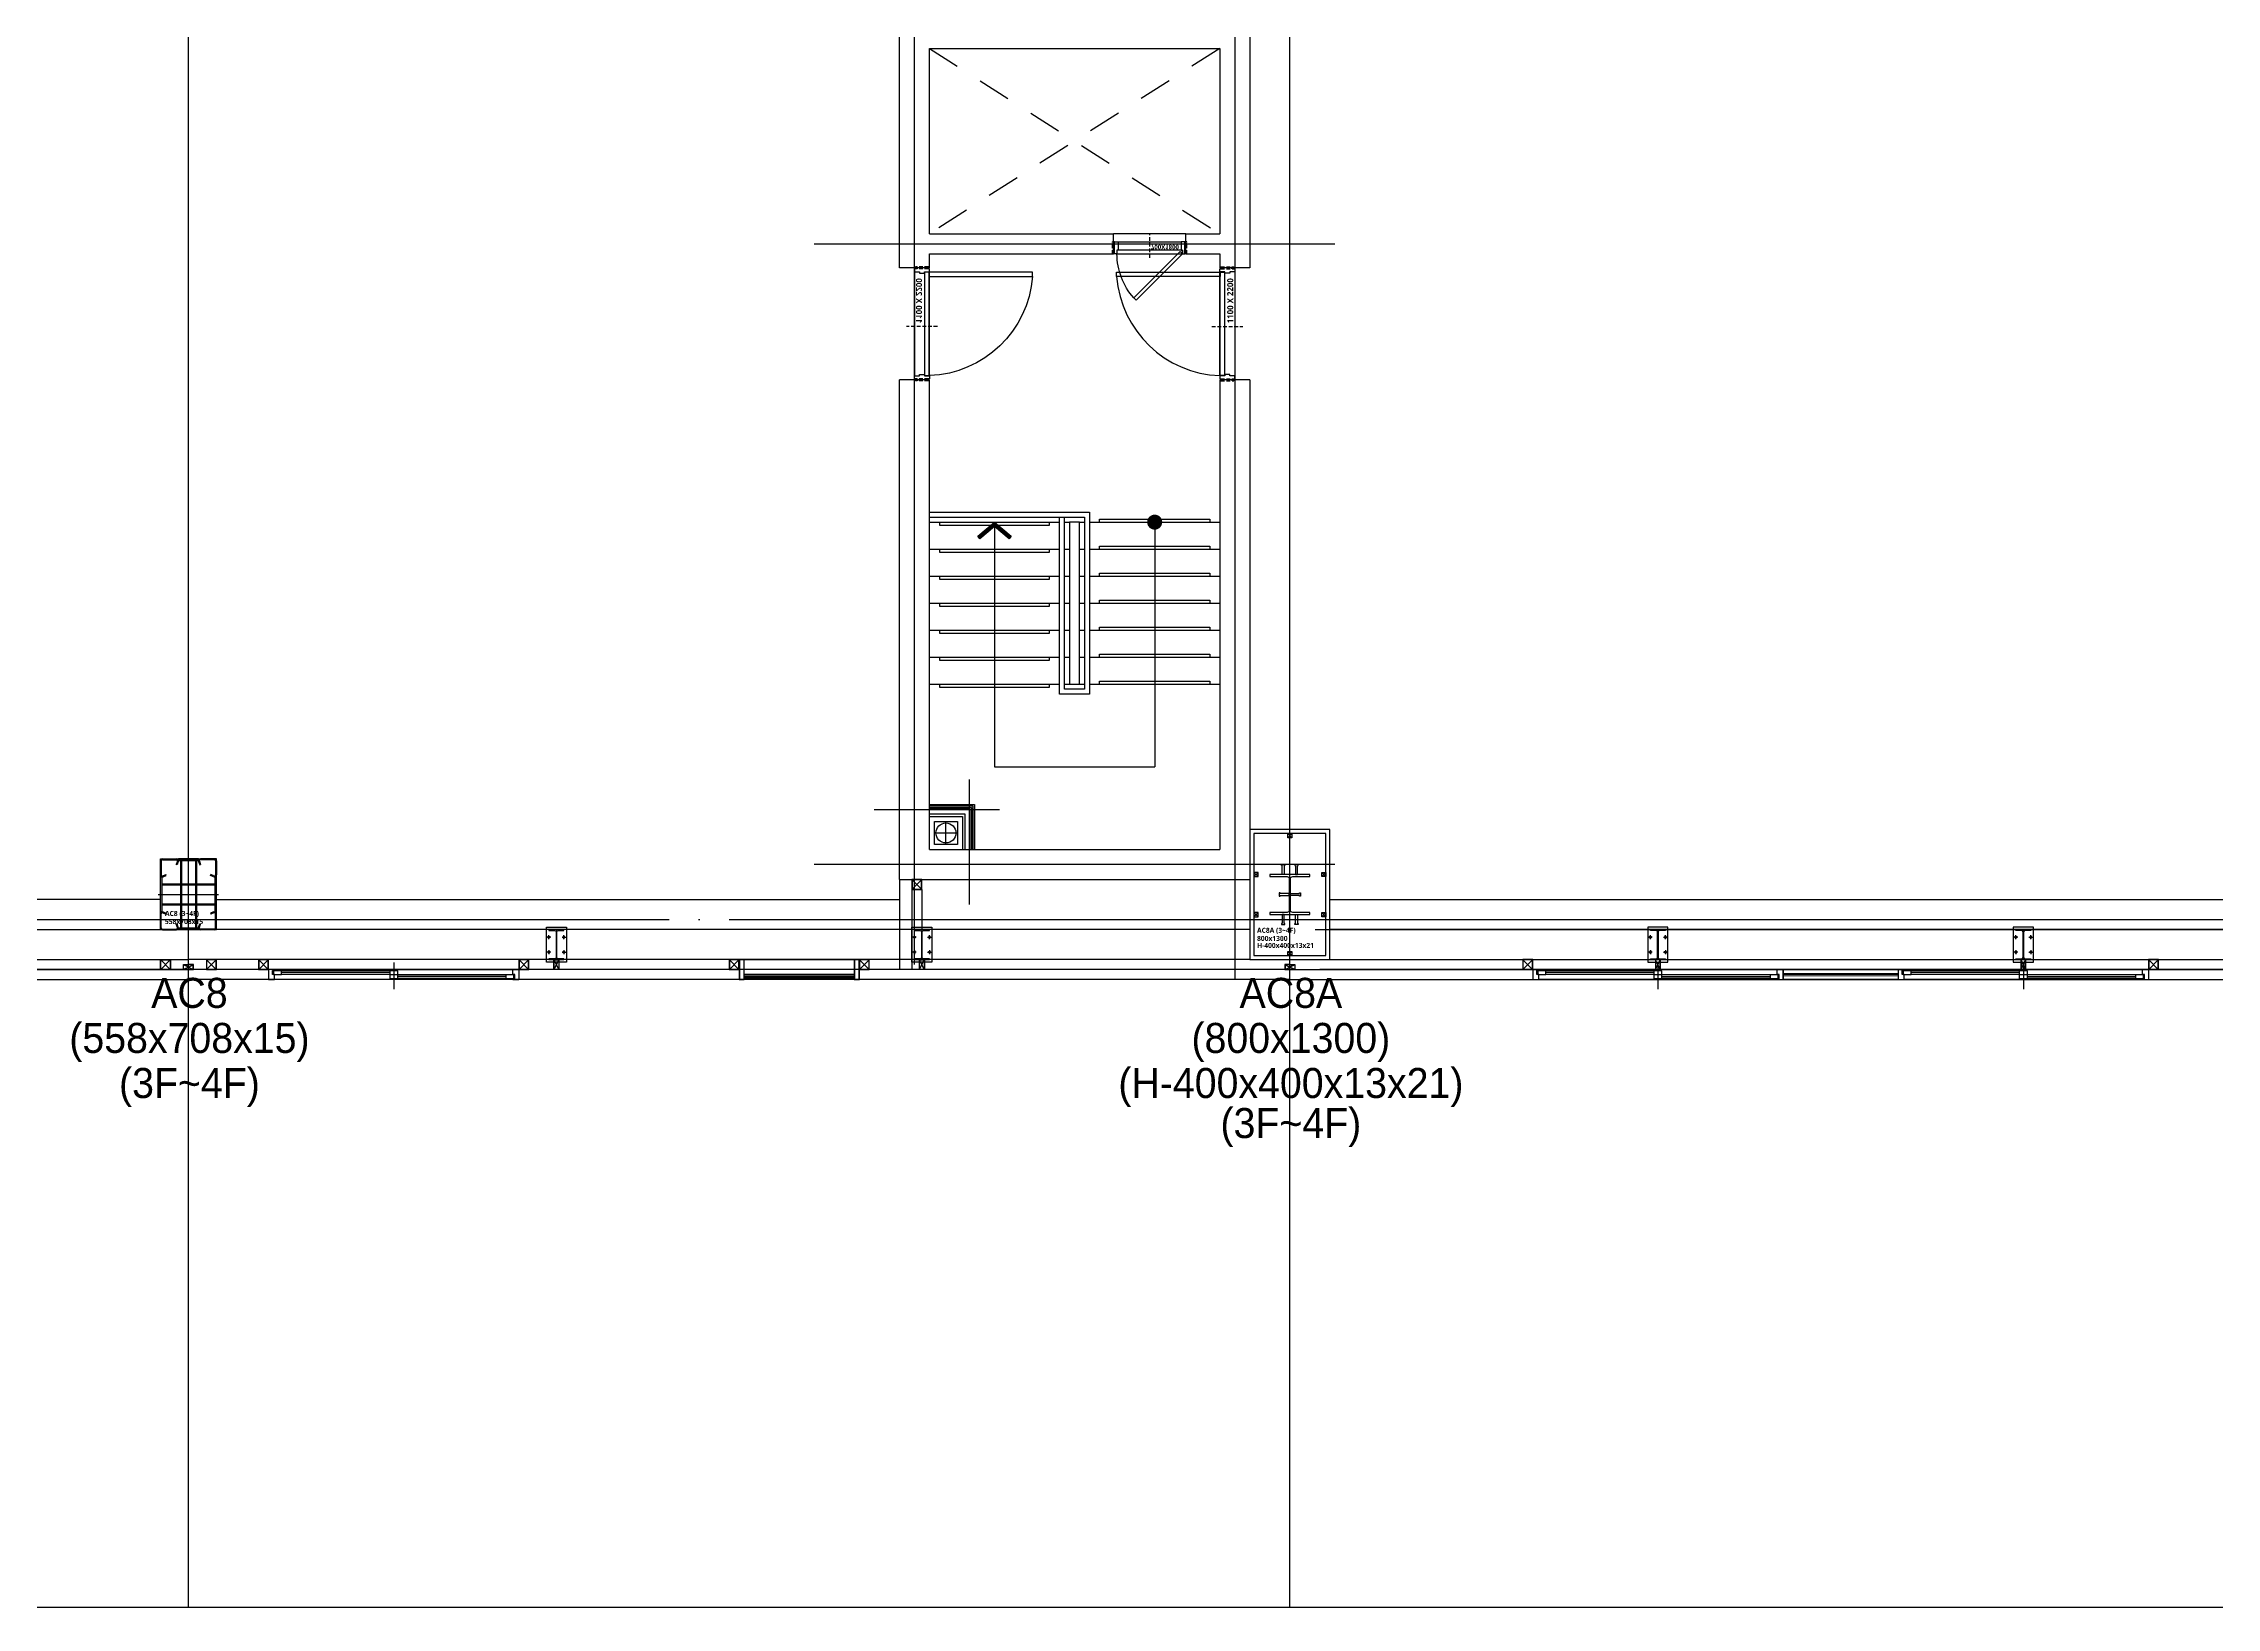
# Model space of a CAD drawing. Header units: millimetres. Extents: x -47382 to 204618, y -51045 to 127155.
# Drawn here: x 67552 to 89254, y 0 to 15621 of the extents above; entities that cross this region are included whole.
import ezdxf
from ezdxf.enums import TextEntityAlignment as Align

# ---------------------------------------------------------------- set-up
doc = ezdxf.new("R2010")
doc.units = ezdxf.units.MM
doc.header["$LTSCALE"] = 300
doc.header["$MEASUREMENT"] = 0
for name, pattern in [('CEN', [62, 60, -1, 0, -1]), ('HID', [2, 1.1, -0.9]), ('HIDDEN2', [0.1875, 0.125, -0.0625])]:
    doc.linetypes.add(name, pattern=pattern)
doc.layers.get('0').update_dxf_attribs({"linetype": 'CONTINUOUS'})
doc.layers.get('Defpoints').update_dxf_attribs({"color": 153, "linetype": 'CONTINUOUS'})
for name, color, linetype in [('1', 7, 'CONTINUOUS'), ('6', 6, 'CONTINUOUS'), ('A-CEN', 1, 'CEN'), ('A-CODE-DRAIN', 6, 'CONTINUOUS'), ('A-DOOR', 4, 'CONTINUOUS'), ('A-DOOR-JAMB', 4, 'CONTINUOUS'), ('A-DOOR-SILL', 8, 'CONTINUOUS'), ('A-DOOR-SWING', 8, 'CONTINUOUS'), ('A-FLOR-FLIN-TYP2', 8, 'CONTINUOUS'), ('A-FLOR-GW', 6, 'CONTINUOUS'), ('A-FLOR-PANL', 6, 'CONTINUOUS'), ('A-FLOR-STRA-ETC', 7, 'CONTINUOUS'), ('A-FLOR-STRA-MAIN', 4, 'CONTINUOUS'), ('A-FLOR-STRA-SUB', 9, 'CONTINUOUS'), ('A-FLOR-STUD', 9, 'CONTINUOUS'), ('A-PS-HID', 5, 'HID'), ('A-ST-AXIS-CEN', 252, 'CEN'), ('A-ST-COL', 2, 'CONTINUOUS'), ('A-ST-CONC', 2, 'CONTINUOUS'), ('A-WALL-DRY1', 7, 'CONTINUOUS'), ('A-WIN', 4, 'CONTINUOUS'), ('Bound', 9, 'CONTINUOUS'), ('SS-PLATE', 32, 'CONTINUOUS'), ('STEEL', 2, 'CONTINUOUS'), ('XREF-PLAN$0$A-STEEL', 7, 'CONTINUOUS'), ('충돌방지대 IN', 4, 'CONTINUOUS')]:
    doc.layers.add(name, color=color, linetype=linetype)
doc.layers.add('A-ANNO-NPLT', color=129, linetype='CONTINUOUS', plot=False)
doc.layers.add('Defpoint', color=161, linetype='CONTINUOUS', plot=False)
for name, color, linetype, lineweight in [('A-SECT-LIN1', 4, 'CONTINUOUS', 25), ('가는선', 5, 'CONTINUOUS', 9), ('보조근', 7, 'CONTINUOUS', 0)]:
    doc.layers.add(name, color=color, linetype=linetype, lineweight=lineweight)
doc.styles.add('SH_대대리576', font='NanumGothicBold.ttf')
doc.styles.add('SHP-나눔bo', font='')
doc.styles.add('돋움', font='')
doc.styles.get('SHP-나눔bo').set_extended_font_data('NanumGothic', bold=True)
doc.styles.get('돋움').set_extended_font_data('Dotum')

# ---------------------------------------------------------------- blocks, each defined once
blk = doc.blocks.new('A$C284E115B')
at = {"layer": 'A-FLOR-STUD'}
for p, q in [((2, 48, -103000), (98, 2, -103000)), ((2, 2, -103000), (98, 48, -103000))]:
    blk.add_line(p, q, dxfattribs=at)
at = {"layer": 'A-FLOR-STUD', "elevation": -103000}
for points in [[(0, 50), (100, 50), (100, 0), (0, 0)], [(2, 48), (98, 48), (98, 2), (2, 2)]]:
    blk.add_lwpolyline(points, close=True, dxfattribs=at)
blk = doc.blocks.new('BOLT')
at = {"layer": '1', "color": 251}
for p, q in [((-21, 0), (21, 0)), ((0, -21), (0, 21))]:
    blk.add_line(p, q, dxfattribs=at)
at = {"layer": '6', "color": 251}
blk.add_circle((0, 0), 11, dxfattribs=at)
blk = doc.blocks.new('WC2_BP')
at = {"layer": 'SS-PLATE', "color": 251, "ltscale": 0.05}
blk.add_lwpolyline([(-175, -100), (175, -100), (175, 100), (-175, 100)], close=True, dxfattribs=at)
at = {"linetype": 'HID', "yscale": 0.909090909090909, "zscale": 0.909090909090909}
for p, xscale in [((-75, 75), -0.909090909090909), ((75, 75), 0.909090909090909)]:
    blk.add_blockref('BOLT', p, dxfattribs=dict(at, xscale=xscale))
at = {"linetype": 'HID', "yscale": 0.909090909090909, "zscale": 0.909090909090909, "rotation": 180}
for p, xscale in [((-75, -75), 0.909090909090909), ((75, -75), -0.909090909090909)]:
    blk.add_blockref('BOLT', p, dxfattribs=dict(at, xscale=xscale))
blk = doc.blocks.new('H-300X150X6_5X9')
at = {"layer": 'Defpoint'}
for p, q in [((-3.25, 0), (3.25, 0)), ((0, -150), (0, 150))]:
    blk.add_line(p, q, dxfattribs=at)
at = {"layer": 'STEEL'}
blk.add_lwpolyline([(-75, -150), (-75, -141), (-16.25, -141, 0.41421356), (-3.25, -128), (-3.25, 128, 0.41421356), (-16.25, 141), (-75, 141), (-75, 150), (75, 150), (75, 141), (16.25, 141, 0.41421356), (3.25, 128), (3.25, -128, 0.41421356), (16.25, -141), (75, -141), (75, -150)], format="xyb", close=True, dxfattribs=at)
at = {"layer": 'SS-PLATE', "color": 251, "ltscale": 0.05, "rotation": 90}
blk.add_blockref('WC2_BP', (0, 0), dxfattribs=at)
blk = doc.blocks.new('A$C2E56680A')
blk.add_blockref('A$C284E115B', (0, 50))
at = {"layer": 'STEEL', "xscale": -1, "rotation": 89.99999999999999}
blk.add_blockref('H-300X150X6_5X9', (250, 75, -103000), dxfattribs=at)
blk = doc.blocks.new('3-11000')
at = {"layer": 'A-FLOR-FLIN-TYP2'}
for p, q in [((200, -300, -103000), (200, 11000, -103000)), ((500, 254, -103496), (500, 10600, -952))]:
    blk.add_line(p, q, dxfattribs=at)
at = {"layer": 'A-FLOR-GW'}
for p, q in [((0, 0, -103000), (0, 11000, -103000)), ((100, 0, -103000), (100, 11000, -103000))]:
    blk.add_line(p, q, dxfattribs=at)
for p in [(100, 7250), (100, 3600)]:
    blk.add_blockref('A$C2E56680A', p)
blk = doc.blocks.new('A$C02DD68EE')
at = {"layer": 'A-FLOR-STUD'}
for p, q in [((125, 11000, -103000), (102, 10952, -103000)), ((125, 11000, -103000), (148, 10952, -103000)), ((102, 48, -103000), (125, 0, -103000)), ((148, 48, -103000), (125, 0, -103000))]:
    blk.add_line(p, q, dxfattribs=at)
at = {"layer": 'A-FLOR-STUD', "elevation": -103000}
for points in [[(100, 11000), (100, 10950), (150, 10950), (150, 11000)], [(102, 11000), (102, 10952), (148, 10952), (148, 11000)], [(150, 0), (150, 50), (100, 50), (100, 0)], [(148, 0), (148, 48), (102, 48), (102, 0)]]:
    blk.add_lwpolyline(points, dxfattribs=at)
blk.add_blockref('3-11000', (0, 0))
blk = doc.blocks.new('XR-평면도$0$8F-PLAN$0$arrow2')
at = {"color": 8}
blk.add_lwpolyline([(0, 0.87), (0.74, 0), (0, -0.87), (0.15, -1), (1, 0), (0.15, 1)], close=True, dxfattribs=at)
for points in [[(0, 0.87), (0.15, 1), (0.74, 0), (1, 0)], [(0.74, 0), (1, 0), (0, -0.87), (0.15, -1)]]:
    blk.add_solid(points, dxfattribs=at)
blk = doc.blocks.new('A$C0e376f74')
at = {"layer": 'A-ANNO-NPLT', "linetype": 'HIDDEN2'}
for p, q in [((525, 230), (525, -80)), ((-20, 140), (-20, 10)), ((0, 140), (-20, 140)), ((0, 120), (-20, 120)), ((0, 30), (-20, 30)), ((0, 10), (-20, 10)), ((-10, 140), (-10, 10)), ((0, 140), (0, 10)), ((1100, 140), (1120, 140)), ((1100, 140), (1100, 10)), ((1100, 120), (1120, 120)), ((1100, 30), (1120, 30)), ((1100, 10), (1120, 10)), ((1110, 140), (1110, 10)), ((1120, 140), (1120, 10))]:
    blk.add_line(p, q, dxfattribs=at)
at = {"layer": 'A-ANNO-NPLT', "linetype": 'ByBlock'}
blk.add_lwpolyline([(1067, 102), (33, 102), (33, 147), (1067, 147)], close=True, dxfattribs=at)
at = {"layer": 'A-DOOR', "linetype": 'ByBlock'}
blk.add_lwpolyline([(1067, 1181), (1067, 147), (1022, 147), (1022, 1181)], close=True, dxfattribs=at)
at = {"layer": 'A-DOOR-JAMB'}
for points in [[(0, 20), (0, 0), (30, 0), (30, 50), (45, 50), (45, 100), (30, 100), (30, 150), (0, 150), (0, 130)], [(1100, 20), (1100, 0), (1070, 0), (1070, 50), (1055, 50), (1055, 100), (1070, 100), (1070, 150), (1100, 150), (1100, 130)]]:
    blk.add_lwpolyline(points, dxfattribs=at)
at = {"layer": 'A-DOOR-SILL'}
for p, q in [((30, 150), (1070, 150)), ((1070, 0), (30, 0))]:
    blk.add_line(p, q, dxfattribs=at)
at = {"layer": 'A-DOOR-SWING'}
blk.add_arc((1107, 109), 1075, 94.5299, 177.8035, dxfattribs=at)
at = {"layer": 'A-ANNO-NPLT', "linetype": 'ByBlock', "style": 'SHP-나눔bo'}
blk.add_text('1100 X 2200', height=60, dxfattribs=at).set_placement((781, 16), align=Align.CENTER)
blk = doc.blocks.new('A$Ce0defec1')
at = {"layer": 'A-ANNO-NPLT', "linetype": 'HIDDEN2'}
for p, q in [((-120, 720), (-120, 700)), ((-120, 720), (0, 720)), ((-120, 710), (0, 710)), ((-120, 700), (0, 700)), ((-110, 720), (-110, 700)), ((-20, 720), (-20, 700)), ((0, 720), (0, 700)), ((-160, 350), (78, 350)), ((-120, 0), (-120, -20)), ((-120, 0), (0, 0)), ((-110, 0), (-110, -20)), ((-20, 0), (-20, -20)), ((0, 0), (0, -20)), ((-120, -10), (0, -10)), ((-120, -20), (0, -20))]:
    blk.add_line(p, q, dxfattribs=at)
at = {"layer": 'A-ANNO-NPLT', "linetype": 'ByBlock'}
blk.add_lwpolyline([(-120, 677), (-85, 677), (-85, 23), (-120, 23)], close=True, dxfattribs=at)
at = {"layer": 'A-DOOR', "linetype": 'ByBlock'}
for p, q in [((-582, 215), (-120, 677)), ((-561, 192), (-98, 655)), ((-120, 677), (-120, 700)), ((-120, 700), (0, 700)), ((-120, 677), (-98, 655)), ((-85, 677), (-120, 677)), ((-85, 665), (-85, 677)), ((0, 665), (-85, 665)), ((0, 700), (0, 665))]:
    blk.add_line(p, q, dxfattribs=at)
blk.add_lwpolyline([(-582, 215), (-561, 192)], dxfattribs=at)
at = {"layer": 'A-DOOR-JAMB'}
for p, q in [((-85, 23), (-120, 23)), ((-120, 23), (-120, 0)), ((-110, 0), (0, 0)), ((-85, 35), (-85, 23)), ((0, 35), (-85, 35)), ((0, 0), (0, 35))]:
    blk.add_line(p, q, dxfattribs=at)
at = {"layer": 'A-DOOR-SILL'}
blk.add_line((0, 18), (0, 665), dxfattribs=at)
at = {"layer": 'A-DOOR-SWING'}
blk.add_arc((-117, 691), 668, 228.3916, 269.7655, dxfattribs=at)
at = {"layer": 'A-ANNO-NPLT', "linetype": 'ByBlock', "style": 'SHP-나눔bo'}
blk.add_text('700X1800', height=45, rotation=90, dxfattribs=at).set_placement((-30, 502), align=Align.CENTER)
blk = doc.blocks.new('45')
at = {"layer": 'A-CEN'}
for p, q in [((-3350, -850), (-3350, 9450)), ((-150, 9450), (-150, -850)), ((-4350, 8450), (850, 8450)), ((-4350, 6350), (850, 6350)), ((850, 150), (-4350, 150))]:
    blk.add_line(p, q, dxfattribs=at)
at = {"layer": 'A-FLOR-FLIN-TYP2'}
blk.add_line((-640, 6450), (-1360, 6450), dxfattribs=at)
at = {"layer": 'A-FLOR-STRA-ETC'}
for p, q in [((-2550, 3570), (-2550, 1125)), ((-950, 3570), (-950, 1125)), ((-2550, 1125), (-950, 1125))]:
    blk.add_line(p, q, dxfattribs=at)
at = {"layer": 'A-FLOR-STRA-ETC', "const_width": 75}
blk.add_lwpolyline([(-950, 3607, -1), (-950, 3532, -1)], format="xyb", close=True, dxfattribs=at)
at = {"layer": 'A-FLOR-STRA-MAIN'}
for p, q in [((-3200, 3570), (-1900, 3570)), ((-1850, 3570), (-1800, 3570)), ((-1700, 3570), (-1650, 3570)), ((-1600, 3570), (-300, 3570)), ((-3200, 3300), (-1900, 3300)), ((-1850, 3300), (-1800, 3300)), ((-1700, 3300), (-1650, 3300)), ((-1600, 3300), (-300, 3300)), ((-3200, 3030), (-1900, 3030)), ((-1850, 3030), (-1800, 3030)), ((-1700, 3030), (-1650, 3030)), ((-1600, 3030), (-300, 3030)), ((-3200, 2760), (-1900, 2760)), ((-1850, 2760), (-1800, 2760)), ((-1700, 2760), (-1650, 2760)), ((-1600, 2760), (-300, 2760)), ((-3200, 2490), (-1900, 2490)), ((-1850, 2490), (-1800, 2490)), ((-1700, 2490), (-1650, 2490)), ((-1600, 2490), (-300, 2490)), ((-3200, 2220), (-1900, 2220)), ((-1850, 2220), (-1800, 2220)), ((-1700, 2220), (-1650, 2220)), ((-1600, 2220), (-300, 2220)), ((-3200, 1950), (-1900, 1950)), ((-1850, 1950), (-1800, 1950)), ((-1700, 1950), (-1650, 1950)), ((-1600, 1950), (-300, 1950))]:
    blk.add_line(p, q, dxfattribs=at)
blk.add_lwpolyline([(-1700, 3570), (-1800, 3570), (-1800, 1950), (-1700, 1950)], close=True, dxfattribs=at)
at = {"layer": 'A-FLOR-STRA-SUB'}
for points in [[(-3200, 3670), (-1600, 3670), (-1600, 1850), (-1900, 1850), (-1900, 3620)], [(-3200, 3620), (-1650, 3620), (-1650, 1900), (-1850, 1900), (-1850, 3620)]]:
    blk.add_lwpolyline(points, dxfattribs=at)
at = {"layer": 'A-FLOR-STRA-SUB', "color": 250}
for points in [[(-3100, 3570), (-3100, 3540), (-2000, 3540), (-2000, 3570)], [(-1500, 3570), (-1500, 3600), (-400, 3600), (-400, 3570)], [(-3100, 3300), (-3100, 3270), (-2000, 3270), (-2000, 3300)], [(-1500, 3300), (-1500, 3330), (-400, 3330), (-400, 3300)], [(-1500, 3030), (-1500, 3060), (-400, 3060), (-400, 3030)], [(-3100, 3030), (-3100, 3000), (-2000, 3000), (-2000, 3030)], [(-3100, 2760), (-3100, 2730), (-2000, 2730), (-2000, 2760)], [(-1500, 2760), (-1500, 2790), (-400, 2790), (-400, 2760)], [(-3100, 2490), (-3100, 2460), (-2000, 2460), (-2000, 2490)], [(-1500, 2490), (-1500, 2520), (-400, 2520), (-400, 2490)], [(-3100, 2220), (-3100, 2190), (-2000, 2190), (-2000, 2220)], [(-1500, 2220), (-1500, 2250), (-400, 2250), (-400, 2220)], [(-1500, 1950), (-1500, 1980), (-400, 1980), (-400, 1950)], [(-3100, 1950), (-3100, 1920), (-2000, 1920), (-2000, 1950)]]:
    blk.add_lwpolyline(points, dxfattribs=at)
at = {"layer": 'A-ST-CONC'}
for p, q in [((-3500, 8600), (0, 8600)), ((-3500, 6110), (-3500, 8600)), ((0, 8600), (0, 6110)), ((-3200, 8300), (-300, 8300)), ((-3200, 6450), (-3200, 8300)), ((-300, 8300), (-300, 6450)), ((-3200, 6450), (-1360, 6450)), ((-1360, 6250), (-1360, 6450)), ((-640, 6450), (-300, 6450)), ((-640, 6250), (-640, 6450)), ((-3200, 6110), (-3500, 6110)), ((-3200, 6110), (-3200, 6250)), ((-3200, 6250), (-1360, 6250)), ((-640, 6250), (-300, 6250)), ((-300, 6250), (-300, 6110)), ((0, 6110), (-300, 6110)), ((-3500, 0), (-3500, 4990)), ((-3200, 4990), (-3500, 4990)), ((-3200, 300), (-3200, 4990)), ((-300, 4990), (-300, 300)), ((0, 4990), (-300, 4990)), ((0, 4990), (0, 0)), ((-3200, 300), (-300, 300)), ((-3500, 0), (0, 0))]:
    blk.add_line(p, q, dxfattribs=at)
at = {"layer": 'A-DOOR', "xscale": -1}
for name, p, rotation in [('A$Ce0defec1', (-1350, 6370), 270), ('A$C0e376f74', (-3350, 5000), 270.0000000000001)]:
    blk.add_blockref(name, p, dxfattribs=dict(at, rotation=rotation))
at = {"layer": 'A-DOOR', "rotation": 89.99999999999997}
blk.add_blockref('A$C0e376f74', (-150, 5000), dxfattribs=at)
at = {"layer": 'A-FLOR-STRA-ETC', "xscale": -166.9148302599861, "yscale": 167.8920954242349, "zscale": 166.9148302599861, "rotation": 269.9999829906215}
blk.add_blockref('XR-평면도$0$8F-PLAN$0$arrow2', (-2550, 3403), dxfattribs=at)
blk = doc.blocks.new('일반창호')
at = {"layer": 'A-WIN', "ltscale": 100}
for p, q in [((-200, -537), (-200, 562)), ((-50, 564), (-50, -537)), ((-36, 564), (-36, -537)), ((-28, 564), (-28, -537)), ((-16, 564), (-16, -537)), ((-8, 564), (-8, -537)), ((0, 562), (0, -537))]:
    blk.add_line(p, q, dxfattribs=at)
at = {"layer": 'A-WIN'}
for points in [[(0, 613), (-200, 613), (-200, 562), (0, 562), (0, 613)], [(0, -537), (-200, -537), (-200, -587), (0, -587), (0, -537)]]:
    blk.add_lwpolyline(points, dxfattribs=at)
for points in [[(-2, 611), (-198, 611), (-198, 564), (-2, 564), (-2, 611)], [(-2, -539), (-198, -539), (-198, -585), (-2, -585), (-2, -539)]]:
    blk.add_lwpolyline(points, close=True, dxfattribs=at)
blk = doc.blocks.new('G$C7915DA2D')
at = {"layer": 'A-WIN'}
for p, q in [((1250, 265, -103000), (1250, 0, -103000)), ((60, 195, -103000), (0, 195, -103000)), ((0, 195, -103000), (0, 95, -103000)), ((0, 95, -103000), (60, 95, -103000)), ((40, 145, -103000), (40, 186, -103000)), ((40, 186, -103000), (60, 186, -103000)), ((60, 145, -103000), (40, 145, -103000)), ((130, 183, -103000), (50, 183, -103000)), ((50, 183, -103000), (50, 148, -103000)), ((50, 148, -103000), (130, 148, -103000)), ((60, 195, -103000), (2440, 195, -103000)), ((60, 186, -103000), (60, 195, -103000)), ((60, 95, -103000), (60, 145, -103000)), ((2440, 95, -103000), (60, 95, -103000)), ((1210, 183, -103000), (130, 183, -103000)), ((130, 148, -103000), (130, 183, -103000)), ((1210, 165, -103000), (130, 165, -103000)), ((1210, 148, -103000), (130, 148, -103000)), ((1290, 183, -103000), (1210, 183, -103000)), ((1210, 183, -103000), (1210, 148, -103000)), ((1210, 148, -103000), (1290, 148, -103000)), ((1290, 142, -103000), (1210, 142, -103000)), ((1210, 142, -103000), (1210, 107, -103000)), ((1210, 107, -103000), (1290, 107, -103000)), ((1290, 148, -103000), (1290, 183, -103000)), ((2370, 142, -103000), (1290, 142, -103000)), ((1290, 107, -103000), (1290, 142, -103000)), ((2370, 125, -103000), (1290, 125, -103000)), ((2370, 107, -103000), (1290, 107, -103000)), ((2450, 142, -103000), (2370, 142, -103000)), ((2370, 142, -103000), (2370, 107, -103000)), ((2370, 107, -103000), (2450, 107, -103000)), ((2440, 145, -103000), (2440, 195, -103000)), ((2440, 195, -103000), (2500, 195, -103000)), ((2460, 145, -103000), (2440, 145, -103000)), ((2440, 95, -103000), (2440, 104, -103000)), ((2440, 104, -103000), (2460, 104, -103000)), ((2440, 95, -103000), (2500, 95, -103000)), ((2450, 107, -103000), (2450, 142, -103000)), ((2460, 104, -103000), (2460, 145, -103000)), ((2500, 195, -103000), (2500, 95, -103000))]:
    blk.add_line(p, q, dxfattribs=at)
blk = doc.blocks.new('pw2700')
at = {"layer": 'A-WIN'}
for p, q in [((-2525, 0), (-2525, 100)), ((-2465, 100), (-2525, 100)), ((-2465, 0), (-2525, 0)), ((-2465, 91), (-2485, 91)), ((-2485, 91), (-2485, 50)), ((-2485, 50), (-2465, 50)), ((-2395, 88), (-2475, 88)), ((-2475, 88), (-2475, 53)), ((-2475, 53), (-2395, 53)), ((-2465, 100), (-85, 100)), ((-2465, 100), (-2465, 91)), ((-2465, 50), (-2465, 0)), ((-85, 0), (-2465, 0)), ((-2395, 88), (-1315, 88)), ((-2395, 53), (-2395, 88)), ((-2395, 71), (-1315, 71)), ((-2395, 53), (-1315, 53)), ((-1235, 88), (-1315, 88)), ((-1315, 88), (-1315, 53)), ((-1315, 53), (-1235, 53)), ((-1235, 47), (-1315, 47)), ((-1315, 47), (-1315, 12)), ((-1315, 12), (-1235, 12)), ((-1275, -70), (-1275, 195)), ((-1235, 53), (-1235, 88)), ((-1235, 47), (-155, 47)), ((-1235, 12), (-1235, 47)), ((-1235, 30), (-155, 30)), ((-1235, 12), (-155, 12)), ((-75, 47), (-155, 47)), ((-155, 47), (-155, 12)), ((-155, 12), (-75, 12)), ((-25, 100), (-85, 100)), ((-85, 100), (-85, 50)), ((-85, 50), (-65, 50)), ((-65, 9), (-85, 9)), ((-85, 9), (-85, 0)), ((-85, 0), (-25, 0)), ((-75, 12), (-75, 47)), ((-65, 50), (-65, 9)), ((-25, 0), (-25, 100)), ((-25, 50), (1125, 50)), ((1125, 0), (1125, 100)), ((1185, 100), (1125, 100)), ((1185, 0), (1125, 0)), ((1185, 91), (1165, 91)), ((1165, 91), (1165, 50)), ((1165, 50), (1185, 50)), ((1255, 88), (1175, 88)), ((1175, 88), (1175, 53)), ((1175, 53), (1255, 53)), ((1185, 100), (3565, 100)), ((1185, 100), (1185, 91)), ((1185, 50), (1185, 0)), ((3565, 0), (1185, 0)), ((1255, 88), (2335, 88)), ((1255, 53), (1255, 88)), ((1255, 71), (2335, 71)), ((1255, 53), (2335, 53)), ((2415, 88), (2335, 88)), ((2335, 88), (2335, 53)), ((2335, 53), (2415, 53)), ((2415, 47), (2335, 47)), ((2335, 47), (2335, 12)), ((2335, 12), (2415, 12)), ((2375, -70), (2375, 195)), ((2415, 53), (2415, 88)), ((2415, 47), (3495, 47)), ((2415, 12), (2415, 47)), ((2415, 30), (3495, 30)), ((2415, 12), (3495, 12)), ((3575, 47), (3495, 47)), ((3495, 47), (3495, 12)), ((3495, 12), (3575, 12)), ((3625, 100), (3565, 100)), ((3565, 100), (3565, 50)), ((3565, 50), (3585, 50)), ((3585, 9), (3565, 9)), ((3565, 9), (3565, 0)), ((3565, 0), (3625, 0)), ((3575, 12), (3575, 47)), ((3585, 50), (3585, 9)), ((3625, 0), (3625, 100))]:
    blk.add_line(p, q, dxfattribs=at)
blk.add_lwpolyline([(-25, 0), (-25, 100), (1125, 100), (1125, 0)], close=True, dxfattribs=at)
at = {"layer": '가는선'}
for p, q in [((-25, 62), (1125, 62)), ((-25, 38), (1125, 38))]:
    blk.add_line(p, q, dxfattribs=at)
blk = doc.blocks.new('XREF-PLAN$0$각-100X100')
at = {"layer": 'XREF-PLAN$0$A-STEEL', "color": 1}
for p, q in [((-47.7, -47.7), (47.7, 47.7)), ((-47.7, 47.7), (47.7, -47.7))]:
    blk.add_line(p, q, dxfattribs=at)
at = {"layer": 'XREF-PLAN$0$A-STEEL'}
blk.add_lwpolyline([(-50, -50), (50, -50), (50, 50), (-50, 50)], close=True, dxfattribs=at)
at = {"layer": 'XREF-PLAN$0$A-STEEL', "color": 8}
blk.add_lwpolyline([(-47.7, -47.7), (47.7, -47.7), (47.7, 47.7), (-47.7, 47.7)], close=True, dxfattribs=at)
blk = doc.blocks.new('AC8(3~4f)')
for points in [[(201, 728), (401, 728), (401, 713), (201, 713)], [(401, 728), (201, 728), (201, 713), (401, 713)], [(22, 199), (22, 549), (37, 549), (37, 199)], [(580, 199), (580, 549), (565, 549), (565, 199)], [(201, 22), (401, 22), (401, 37), (201, 37)], [(401, 22), (201, 22), (201, 37), (401, 37)]]:
    blk.add_hatch(color=9).paths.add_polyline_path(points)
for p, q in [((222, 710), (222, 38)), ((231, 710), (231, 38)), ((371, 710), (371, 38)), ((380, 710), (380, 38)), ((37, 478), (565, 478)), ((37, 469), (565, 469)), ((37, 279), (565, 279)), ((37, 270), (565, 270))]:
    blk.add_line(p, q)
at = {"color": 8, "linetype": 'Continuous'}
for points in [[(201, 728), (401, 728), (401, 713), (201, 713)], [(401, 728), (201, 728), (201, 713), (401, 713)], [(22, 199), (22, 549), (37, 549), (37, 199)], [(580, 199), (580, 549), (565, 549), (565, 199)], [(201, 22), (401, 22), (401, 37), (201, 37)], [(401, 22), (201, 22), (201, 37), (401, 37)]]:
    blk.add_lwpolyline(points, close=True, dxfattribs=at)
at = {"layer": 'A-ST-COL'}
for p, q in [((22, 708), (22, 569)), ((30, 708), (30, 569)), ((42, 728), (181, 728)), ((42, 720), (181, 720)), ((192, 704), (179, 673)), ((187, 670), (179, 673)), ((200, 701), (187, 670)), ((402, 701), (415, 670)), ((410, 704), (423, 673)), ((415, 670), (423, 673)), ((560, 728), (421, 728)), ((560, 720), (421, 720)), ((572, 708), (572, 569)), ((580, 708), (580, 569)), ((46, 558), (77, 571)), ((49, 550), (80, 563)), ((80, 563), (77, 571)), ((522, 563), (525, 571)), ((553, 550), (522, 563)), ((556, 558), (525, 571)), ((22, 40), (22, 179)), ((30, 40), (30, 179)), ((42, 28), (181, 28)), ((42, 20), (181, 20)), ((46, 190), (77, 177)), ((49, 198), (80, 185)), ((80, 185), (77, 177)), ((187, 78), (179, 75)), ((192, 44), (179, 75)), ((200, 47), (187, 78)), ((402, 47), (415, 78)), ((410, 44), (422, 75)), ((415, 78), (422, 75)), ((560, 28), (421, 28)), ((560, 20), (421, 20)), ((553, 198), (522, 185)), ((522, 185), (525, 177)), ((556, 190), (525, 177)), ((572, 40), (572, 179)), ((580, 40), (580, 179))]:
    blk.add_line(p, q, dxfattribs=at)
for centre, radius, start, end in [((42, 708), 20, 90, 180), ((42, 708), 12, 90, 180), ((181, 708), 20, 340, 90), ((181, 708), 12, 340, 90), ((421, 708), 20, 90, 200), ((421, 708), 12, 90, 200), ((560, 708), 20, 0, 90), ((560, 708), 12, 0, 90), ((42, 569), 20, 180, 290), ((42, 569), 12, 180, 290), ((560, 569), 20, 250, 0), ((560, 569), 12, 250, 0), ((42, 179), 20, 70, 180), ((42, 40), 20, 180, 270), ((42, 179), 12, 70, 180), ((42, 40), 12, 180, 270), ((181, 40), 20, 270, 20), ((181, 40), 12, 270, 20), ((421, 40), 20, 160, 270), ((421, 40), 12, 160, 270), ((560, 179), 20, 0, 110), ((560, 179), 12, 0, 110), ((560, 40), 20, 270, 0), ((560, 40), 12, 270, 0)]:
    blk.add_arc(centre, radius, start, end, dxfattribs=at)
at = {"layer": 'Bound', "color": 9, "linetype": 'Continuous'}
for p, q in [((22, 728), (580, 728)), ((22, 20), (22, 728)), ((580, 728), (560, 728)), ((580, 20), (580, 728)), ((580, 20), (22, 20))]:
    blk.add_line(p, q, dxfattribs=at)
at = {"layer": 'Defpoint'}
for p, q in [((301, 0), (301, 748)), ((0, 372), (602, 372))]:
    blk.add_line(p, q, dxfattribs=at)
at = {"layer": 'Defpoint', "linetype": 'Continuous', "style": 'SH_대대리576'}
for s, p in [('AC8 (3~4F)', (67, 183)), ('558x708x15', (67, 102))]:
    blk.add_text(s, height=50, dxfattribs=at).set_placement(p, align=Align.MIDDLE_LEFT)
blk = doc.blocks.new('xbar')
at = {"layer": 'Defpoints'}
blk.add_lwpolyline([(-21, 21), (21, 21), (21, -21), (-21, -21)], close=True, dxfattribs=at)
at = {"layer": '보조근'}
for p, q in [((-21, -21), (21, 21)), ((-21, 21), (21, -21))]:
    blk.add_line(p, q, dxfattribs=at)
blk = doc.blocks.new('AC8A(3~4f)')
for points in [[(760, 1260), (40, 1260), (40, 40), (760, 40)], [(323, 940), (315, 940), (315, 950), (350, 950), (350, 940), (342, 940), (342, 850), (323, 850)], [(476, 940), (484, 940), (484, 950), (449, 950), (449, 940), (457, 940), (457, 850), (476, 850)], [(304, 660), (304, 668), (294, 668), (294, 634), (304, 634), (304, 642), (394, 642), (394, 660)], [(496, 660), (496, 668), (506, 668), (506, 634), (496, 634), (496, 642), (406, 642), (406, 660)], [(323, 360), (315, 360), (315, 350), (350, 350), (350, 360), (342, 360), (342, 450), (323, 450)], [(476, 360), (484, 360), (484, 350), (449, 350), (449, 360), (457, 360), (457, 450), (476, 450)]]:
    blk.add_lwpolyline(points, close=True)
at = {"color": 2, "linetype": 'Continuous'}
blk.add_lwpolyline([(406, 807, -0.414214), (428, 829), (600, 829), (600, 850), (200, 850), (200, 829), (372, 829, -0.414214), (394, 807), (394, 493, -0.414214), (372, 471), (200, 471), (200, 450), (600, 450), (600, 471), (428, 471, -0.414214), (406, 493)], format="xyb", close=True, dxfattribs=at)
at = {"layer": 'A-ST-COL'}
blk.add_lwpolyline([(800, 1300), (0, 1300), (0, 0), (800, 0)], close=True, dxfattribs=at)
at = {"layer": '보조근', "rotation": 89.99999999999937}
for p in [(400, 1239), (739, 850), (739, 450), (400, 61)]:
    blk.add_blockref('xbar', p, dxfattribs=at)
at = {"layer": '보조근', "xscale": -1, "rotation": 270.0000000000006}
for p in [(61, 850), (61, 450)]:
    blk.add_blockref('xbar', p, dxfattribs=at)
at = {"layer": 'Defpoint', "linetype": 'Continuous', "style": 'SH_대대리576'}
for s, p in [('AC8A (3~4F)', (72, 293)), ('800x1300', (72, 212)), ('H-400x400x13x21', (72, 142))]:
    blk.add_text(s, height=50, dxfattribs=at).set_placement(p, align=Align.MIDDLE_LEFT)
blk = doc.blocks.new('ACT 지상4층구조평면도')
at = {"layer": 'A-ST-COL'}
blk.add_lwpolyline([(126982, 57516), (127782, 57516), (127782, 58816), (126982, 58816)], close=True, dxfattribs=at)
at = {"layer": 'Defpoint'}
blk.add_lwpolyline([(189382, 51045), (47382, 51045), (47382, 150416), (189382, 150416)], close=True, dxfattribs=at)
for name, p in [('AC8A(3~4f)', (126982, 57516)), ('AC8(3~4f)', (116081, 57794))]:
    blk.add_blockref(name, p)

msp = doc.modelspace()

# ---------------------------------------------------------------- linework, layer by layer
at = {"layer": 'A-CEN'}
for p, q in [((76800, 7021), (76800, 8271)), ((75850, 7971), (77100, 7971)), ((79450, 7421), (79450, 6271))]:
    msp.add_line(p, q, dxfattribs=at)
msp.add_lwpolyline([(75700, 64371), (135500, 64371), (135500, 6371), (35500, 6371), (35500, 64371), (74500, 64371)], dxfattribs=at)
at = {"layer": 'A-CODE-DRAIN'}
for p, q in [((76565, 7621), (76565, 7851)), ((76450, 7736), (76680, 7736))]:
    msp.add_line(p, q, dxfattribs=at)
msp.add_circle((76565, 7736), 100, dxfattribs=at)
at = {"layer": 'A-FLOR-FLIN-TYP2'}
for p, q in [((76325, 7171), (76325, 6771)), ((79600, 6771), (69279, 6771)), ((79600, 6471), (69000, 6471))]:
    msp.add_line(p, q, dxfattribs=at)
at = {"layer": 'A-FLOR-GW'}
for p, q in [((74500, 6371), (69000, 6371)), ((80000, 6371), (75700, 6371)), ((80000, 6271), (69000, 6271))]:
    msp.add_line(p, q, dxfattribs=at)
at = {"layer": 'A-FLOR-PANL'}
for points in [[(76100, 7271), (76100, 6371)], [(76225, 7271), (76225, 6371)]]:
    msp.add_lwpolyline(points, dxfattribs=at)
at = {"layer": 'A-FLOR-STUD'}
for p, q in [((69000, 6396), (69048, 6419)), ((69000, 6396), (69048, 6374)), ((79952, 6419), (80000, 6396)), ((79952, 6374), (80000, 6396))]:
    msp.add_line(p, q, dxfattribs=at)
for points in [[(69000, 6371), (69050, 6371), (69050, 6421), (69000, 6421)], [(69000, 6374), (69048, 6374), (69048, 6419), (69000, 6419)], [(80000, 6421), (79950, 6421), (79950, 6371), (80000, 6371)], [(80000, 6419), (79952, 6419), (79952, 6374), (80000, 6374)]]:
    msp.add_lwpolyline(points, dxfattribs=at)
at = {"layer": 'A-PS-HID'}
for p, q in [((79300, 15571), (76400, 13721)), ((76400, 15571), (79300, 13721))]:
    msp.add_line(p, q, dxfattribs=at)
at = {"layer": 'A-ST-AXIS-CEN'}
for p, q in [((69000, 0), (69000, 99371)), ((80000, 0), (80000, 99371)), ((0, 6871), (142000, 6871))]:
    msp.add_line(p, q, dxfattribs=at)
at = {"layer": 'A-WALL-DRY1'}
for points in [[(76400, 8021), (76850, 8021), (76850, 7571)], [(76400, 8006), (76835, 8006), (76835, 7571)], [(76400, 7991), (76820, 7991), (76820, 7571)], [(76400, 7976), (76805, 7976), (76805, 7571)], [(76400, 7926), (76755, 7926), (76755, 7571)], [(76400, 7901), (76730, 7901), (76730, 7571)]]:
    msp.add_lwpolyline(points, dxfattribs=at)
msp.add_lwpolyline([(76450, 7851), (76680, 7851), (76680, 7621), (76450, 7621)], close=True, dxfattribs=at)
at = {"layer": 'Defpoint'}
msp.add_lwpolyline([(142000, 0), (0, 0), (0, 99371), (142000, 99371)], close=True, dxfattribs=at)
at = {"layer": '충돌방지대 IN'}
for points in [[(68721, 7071), (58279, 7071), (58279, 6771), (68721, 6771)], [(69279, 7071), (76100, 7071), (76100, 6771), (69279, 6771)], [(80400, 7071), (90721, 7071), (90721, 6771), (80400, 6771)]]:
    msp.add_lwpolyline(points, close=True, dxfattribs=at)

# ---------------------------------------------------------------- block references
for name, p in [('ACT 지상4층구조평면도', (-47382, -51045)), ('45', (79600, 7271)), ('G$C7915DA2D', (69800, 6176))]:
    msp.add_blockref(name, p)
at = {"ltscale": 5, "rotation": 180}
for p in [(76275, 7221), (69229, 6421), (69750, 6421), (72350, 6421), (74450, 6421), (75750, 6421), (82375, 6421), (88625, 6421)]:
    msp.add_blockref('XREF-PLAN$0$각-100X100', p, dxfattribs=at)
at = {"xscale": -1, "rotation": 270}
for p in [(58000, 6271), (80000, 6271)]:
    msp.add_blockref('A$C02DD68EE', p, dxfattribs=at)
for name, p, rotation in [('A$C2E56680A', (72750, 6371), 90), ('A$C2E56680A', (76400, 6371), 90), ('pw2700', (86050, 6371), 180)]:
    msp.add_blockref(name, p, dxfattribs=dict(rotation=rotation))
at = {"ltscale": 5, "xscale": -1, "rotation": 180}
msp.add_blockref('XREF-PLAN$0$각-100X100', (68771, 6421), dxfattribs=at)
at = {"layer": 'A-SECT-LIN1', "rotation": 270}
msp.add_blockref('일반창호', (75088, 6271), dxfattribs=at)

# ---------------------------------------------------------------- texts
at = {"layer": 'Defpoints', "linetype": 'Continuous', "style": '돋움'}
for s, p in [('AC8', (69010, 5899)), ('AC8A', (80010, 5899)), ('(558x708x15)', (69010, 5449)), ('(800x1300)', (80010, 5449)), ('(3F~4F)', (69010, 4999)), ('(H-400x400x13x21)', (80010, 4999)), ('(3F~4F)', (80010, 4599))]:
    msp.add_text(s, height=300, dxfattribs=at).set_placement(p, align=Align.BOTTOM_CENTER)

doc.saveas('drawing.dxf')
